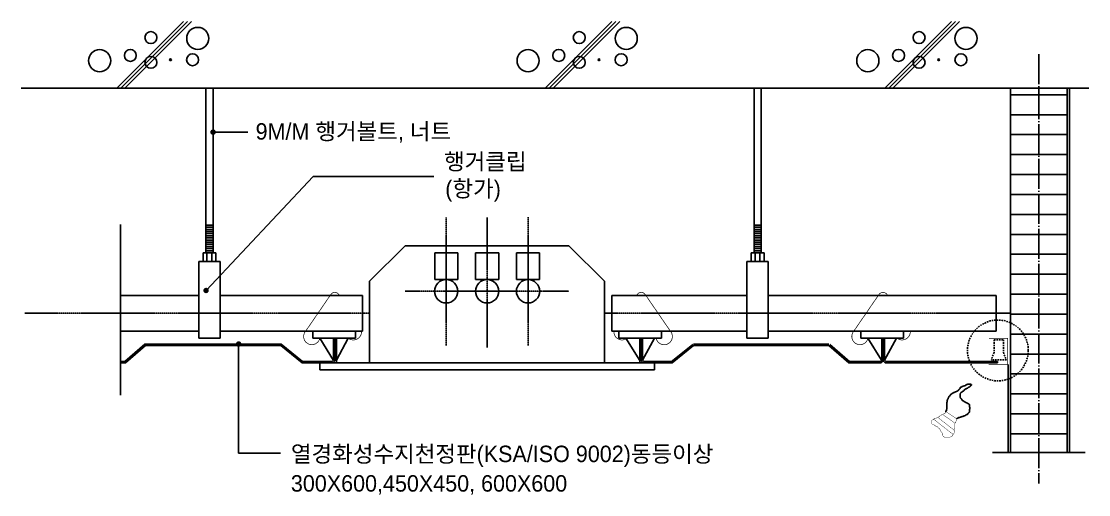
# Model space of a CAD drawing. Header units: millimetres. Extents: x 0 to 21000, y 0 to 5940.
# Drawn here: x 17086 to 18157, y 1231 to 1705 of the extents above; entities that cross this region are included whole.
import ezdxf

# ---------------------------------------------------------------- set-up
doc = ezdxf.new("R2010")
doc.units = ezdxf.units.MM
for name, pattern in [('CEN', [35, 30, -2, 1, -2]), ('CENTER', [2, 1.25, -0.25, 0.25, -0.25]), ('HS1', [2.5, 1.5, -1])]:
    doc.linetypes.add(name, pattern=pattern)
for name, color, linetype in [('3TEX', 3, 'Continuous'), ('FN', 4, 'Continuous'), ('HS1', 7, 'HS1'), ('SY', 1, 'Continuous'), ('TTL', 202, 'Continuous')]:
    doc.layers.add(name, color=color, linetype=linetype)
doc.styles.add('1', font='')
doc.styles.get('1').set_extended_font_data('Dotum')

msp = doc.modelspace()

# ---------------------------------------------------------------- linework, layer by layer
for p, q in [((17181.9, 1638.4), (17248.8, 1705.3)), ((17186, 1638.4), (17252.9, 1705.3)), ((17190, 1638.4), (17256.9, 1705.3)), ((17611.8, 1638.4), (17678.7, 1705.3)), ((17615.9, 1638.4), (17682.8, 1705.3)), ((17619.9, 1638.4), (17686.8, 1705.3)), ((17952.7, 1638.4), (18019.6, 1705.3)), ((17956.8, 1638.4), (18023.7, 1705.3)), ((17960.8, 1638.4), (18027.7, 1705.3)), ((17821.5, 1638.4), (17828.6, 1638.4)), ((18078.6, 1638.4), (18135.7, 1638.4)), ((18137.9, 1638.4), (18137.9, 1273.1)), ((17185.7, 1501.7), (17185.7, 1330.3)), ((17278.6, 1501), (17271.5, 1501)), ((17828.6, 1501), (17821.5, 1501)), ((17278.6, 1498.9), (17271.5, 1498.9)), ((17278.6, 1496.7), (17271.5, 1496.7)), ((17278.6, 1494.6), (17271.5, 1494.6)), ((17278.6, 1492.5), (17271.5, 1492.5)), ((17278.6, 1490.3), (17271.5, 1490.3)), ((17828.6, 1498.9), (17821.5, 1498.9)), ((17828.6, 1496.7), (17821.5, 1496.7)), ((17828.6, 1494.6), (17821.5, 1494.6)), ((17828.6, 1492.5), (17821.5, 1492.5)), ((17828.6, 1490.3), (17821.5, 1490.3)), ((17278.6, 1488.2), (17271.5, 1488.2)), ((17278.6, 1486), (17271.5, 1486)), ((17278.6, 1483.9), (17271.5, 1483.9)), ((17278.6, 1481.7), (17271.5, 1481.7)), ((17278.6, 1479.6), (17271.5, 1479.6)), ((17435.7, 1444.6), (17471.5, 1480.3)), ((17471.5, 1480.3), (17635.7, 1480.3)), ((17635.7, 1480.3), (17671.5, 1444.6)), ((17828.6, 1488.2), (17821.5, 1488.2)), ((17828.6, 1486), (17821.5, 1486)), ((17828.6, 1483.9), (17821.5, 1483.9)), ((17828.6, 1481.7), (17821.5, 1481.7)), ((17828.6, 1479.6), (17821.5, 1479.6)), ((17281.5, 1473.2), (17268.6, 1473.2)), ((17268.6, 1473.2), (17268.6, 1464.6)), ((17278.6, 1477.5), (17271.5, 1477.5)), ((17278.6, 1475.3), (17271.5, 1475.3)), ((17272.5, 1473.2), (17272.5, 1464.6)), ((17277.3, 1473.2), (17277.3, 1464.6)), ((17281.5, 1464.6), (17281.5, 1473.2)), ((17501, 1446.3), (17501, 1473.2)), ((17501, 1473.2), (17524.1, 1473.2)), ((17524.1, 1473.2), (17524.1, 1446.3)), ((17542.1, 1473.2), (17565.2, 1473.2)), ((17542.1, 1446.3), (17542.1, 1473.2)), ((17565.2, 1473.2), (17565.2, 1446.3)), ((17583.1, 1446.3), (17583.1, 1473.2)), ((17583.1, 1473.2), (17606.3, 1473.2)), ((17606.3, 1473.2), (17606.3, 1446.3)), ((17831.5, 1473.2), (17818.6, 1473.2)), ((17818.6, 1473.2), (17818.6, 1464.6)), ((17828.6, 1477.5), (17821.5, 1477.5)), ((17828.6, 1475.3), (17821.5, 1475.3)), ((17822.5, 1473.2), (17822.5, 1464.6)), ((17827.3, 1473.2), (17827.3, 1464.6)), ((17831.5, 1464.6), (17831.5, 1473.2)), ((17285.7, 1464.6), (17264.3, 1464.6)), ((17264.3, 1464.6), (17264.3, 1387.5)), ((17285.7, 1387.5), (17285.7, 1464.6)), ((17835.7, 1464.6), (17814.3, 1464.6)), ((17814.3, 1464.6), (17814.3, 1387.5)), ((17835.7, 1387.5), (17835.7, 1464.6)), ((17524.1, 1446.3), (17501, 1446.3)), ((17565.2, 1446.3), (17542.1, 1446.3)), ((17606.3, 1446.3), (17583.1, 1446.3)), ((17435.7, 1444.6), (17435.7, 1362.8)), ((17671.5, 1444.6), (17671.5, 1362.8)), ((17185.7, 1430.3), (17264.3, 1430.3)), ((17285.7, 1430.3), (17428.6, 1430.3)), ((17428.6, 1430.3), (17428.6, 1394.6)), ((17678.9, 1430.3), (17814.3, 1430.3)), ((17678.9, 1430.3), (17678.9, 1394.6)), ((17835.7, 1430.3), (18064.3, 1430.3)), ((18064.3, 1430.3), (18064.3, 1394.6)), ((17185.7, 1394.6), (17264.3, 1394.6)), ((17285.7, 1394.6), (17428.6, 1394.6)), ((17378.6, 1394.6), (17378.6, 1387.5)), ((17421.5, 1394.6), (17421.5, 1387.5)), ((17678.9, 1394.6), (17814.3, 1394.6)), ((17685.7, 1394.6), (17685.7, 1387.5)), ((17728.6, 1394.6), (17728.6, 1387.5)), ((17835.7, 1394.6), (18064.3, 1394.6)), ((17928.6, 1394.6), (17928.6, 1387.5)), ((17971.5, 1394.6), (17971.5, 1387.5)), ((17190.2, 1364.2), (17210.2, 1381.7)), ((17210.2, 1381.7), (17347, 1381.7)), ((17264.3, 1387.5), (17285.7, 1387.5)), ((17368.4, 1364.2), (17347, 1381.7)), ((17378.6, 1387.5), (17421.5, 1387.5)), ((17385.7, 1387.5), (17399.5, 1365.1)), ((17399.5, 1365.5), (17399.5, 1387.5)), ((17400.9, 1364.9), (17400.9, 1387.5)), ((17414.3, 1387.5), (17402.3, 1365.4)), ((17402.3, 1362.8), (17402.3, 1387.5)), ((17685.7, 1387.5), (17728.6, 1387.5)), ((17692.9, 1387.5), (17706.7, 1365.1)), ((17706.7, 1362.8), (17706.7, 1387.5)), ((17708.1, 1364.9), (17708.1, 1387.5)), ((17721.5, 1387.5), (17709.5, 1365.5)), ((17709.5, 1365.5), (17709.5, 1387.5)), ((17896.5, 1381.7), (17760.7, 1381.7)), ((17814.3, 1387.5), (17835.7, 1387.5)), ((17928.6, 1387.5), (17971.5, 1387.5)), ((17935.7, 1387.5), (17949.4, 1365.4)), ((17949.5, 1365.5), (17949.5, 1387.5)), ((17950.9, 1364.9), (17950.9, 1387.5)), ((17952.3, 1365.5), (17952.3, 1387.5)), ((17964.3, 1387.5), (17952.4, 1365.5)), ((17190.8, 1362.8), (17210.7, 1380.3)), ((17210.7, 1380.3), (17346.5, 1380.3)), ((17367.9, 1362.8), (17346.5, 1380.3)), ((17738.4, 1363.9), (17759.9, 1381.4)), ((17739.3, 1362.8), (17760.7, 1380.3)), ((17896.5, 1380.3), (17760.7, 1380.3)), ((17916.4, 1362.8), (17896.5, 1380.3)), ((17917.4, 1363.9), (17897.4, 1381.4)), ((17190.2, 1364.2), (17185.7, 1364.2)), ((17190.8, 1362.8), (17185.7, 1362.8)), ((17385.7, 1362.8), (17367.9, 1362.8)), ((17385.7, 1364.2), (17368.4, 1364.2)), ((17385.7, 1364.2), (17398.2, 1364.2)), ((17385.7, 1362.8), (17710.2, 1362.8)), ((17385.7, 1362.8), (17385.7, 1355.7)), ((17398.2, 1364.2), (17399.5, 1365.5)), ((17398.8, 1362.8), (17400.9, 1364.9)), ((17710.2, 1362.8), (17708.1, 1364.9)), ((17710.8, 1364.2), (17709.5, 1365.5)), ((17710.2, 1362.8), (17721.5, 1362.8)), ((17710.8, 1364.2), (17721.5, 1364.2)), ((17721.5, 1364.2), (17739.3, 1364.2)), ((17721.5, 1362.8), (17721.5, 1355.7)), ((17721.5, 1362.8), (17739.3, 1362.8)), ((17948.2, 1364.2), (17916.4, 1364.2)), ((17948.8, 1362.8), (17916.4, 1362.8)), ((17948.2, 1364.2), (17949.5, 1365.5)), ((17948.8, 1362.8), (17950.9, 1364.9)), ((17953.1, 1362.8), (17950.9, 1364.9)), ((17953.6, 1364.2), (17952.3, 1365.5)), ((17953.1, 1362.8), (18065.6, 1362.8)), ((17953.6, 1364.2), (18065.6, 1364.2)), ((18065.6, 1362.8), (18065.6, 1364.2)), ((18076.5, 1361.3), (18076.5, 1273.1)), ((17385.7, 1355.7), (17721.5, 1355.7)), ((18060.6, 1273.1), (18153.7, 1273.1)), ((18078.6, 1273.1), (18135.7, 1273.1))]:
    msp.add_line(p, q)
at = {"color": 7, "linetype": 'CEN'}
msp.add_line((18107.2, 1672.3), (18107.2, 1241.9), dxfattribs=at)
at = {"color": 4}
for p, q in [((17086.2, 1638.4), (18157.2, 1638.4)), ((18078.6, 1638.4), (18078.6, 1273.1)), ((18135.7, 1638.4), (18135.7, 1273.1))]:
    msp.add_line(p, q, dxfattribs=at)
at = {"color": 2}
for p, q in [((18078.6, 1631.7), (18135.7, 1631.7)), ((18078.6, 1611.7), (18135.7, 1611.7)), ((18078.6, 1591.7), (18135.7, 1591.7)), ((18078.6, 1571.7), (18135.7, 1571.7)), ((18078.6, 1551.7), (18135.7, 1551.7)), ((18078.6, 1531.7), (18135.7, 1531.7)), ((18078.6, 1511.7), (18135.7, 1511.7)), ((18078.6, 1491.7), (18135.7, 1491.7)), ((18078.6, 1471.7), (18135.7, 1471.7)), ((18078.6, 1451.7), (18135.7, 1451.7)), ((18078.6, 1431.7), (18135.7, 1431.7)), ((18078.6, 1411.7), (18135.7, 1411.7)), ((18078.6, 1391.7), (18135.7, 1391.7)), ((18078.6, 1371.7), (18135.7, 1371.7)), ((18078.6, 1351.7), (18135.7, 1351.7)), ((18078.6, 1331.7), (18135.7, 1331.7)), ((18078.6, 1311.7), (18135.7, 1311.7)), ((18078.6, 1291.7), (18135.7, 1291.7))]:
    msp.add_line(p, q, dxfattribs=at)
at = {"linetype": 'CENTER'}
for p, q in [((17512.5, 1380.3), (17512.5, 1508.7)), ((17553.6, 1508.7), (17553.6, 1378.1)), ((17594.7, 1380.3), (17594.7, 1509)), ((17471.5, 1434.6), (17635.7, 1434.6)), ((17089.6, 1412.5), (17435.7, 1412.5)), ((17671.5, 1412.5), (18078.6, 1412.5))]:
    msp.add_line(p, q, dxfattribs=at)
at = {"const_width": 0.714}
for points in [[(17405.5, 1430.3), (17405, 1431.2, 0.535273), (17396.7, 1431.3), (17371.5, 1394.6, 1.28331), (17385.7, 1387.5)], [(17703.5, 1430.3), (17704, 1431.2, -0.535273), (17712.3, 1431.3), (17737.5, 1394.6, -1.28331), (17723.2, 1387.5)], [(17955.5, 1430.3), (17955, 1431.2, 0.535273), (17946.7, 1431.3), (17921.5, 1394.6, 1.28331), (17935.7, 1387.5)], [(17414.4, 1387.5, 0.641779), (17427.6, 1394.6)], [(17694, 1387.5, -0.641779), (17680.8, 1394.6)], [(17965, 1387.5, 0.641779), (17978.2, 1394.6)]]:
    msp.add_lwpolyline(points, format="xyb", dxfattribs=at)
for points, const_width in [([(18057.2, 1387.5), (18076, 1387.5), (18076, 1361.3), (18057, 1361.3)], 0.714), ([(18013.6, 1314.1), (18013.6, 1314), (18013.5, 1314), (18013.5, 1314), (18013.4, 1313.9), (18013.4, 1313.9), (18013.3, 1313.8), (18013.3, 1313.7), (18013.2, 1313.6), (18013.2, 1313.4), (18013.2, 1313.3), (18013.2, 1313.1), (18013.2, 1312.9), (18013.1, 1312.8), (18013.1, 1312.6), (18013.1, 1312.5), (18013, 1312.4), (18013, 1312.3), (18012.9, 1312.3), (18012.9, 1312.2), (18012.8, 1312.2), (18012.8, 1312.2), (18012.7, 1312.1), (18012.7, 1312.1), (18012.6, 1312), (18012.6, 1312), (18012.6, 1311.9), (18012.5, 1311.9), (18012.5, 1311.8), (18012.4, 1311.8), (18012.4, 1311.7), (18012.3, 1311.7), (18012.1, 1311.7), (18012, 1311.6), (18011.8, 1311.6), (18011.7, 1311.6), (18011.5, 1311.6), (18011.3, 1311.5), (18011.2, 1311.5), (18011.1, 1311.5), (18011, 1311.4), (18010.9, 1311.4), (18010.8, 1311.3), (18010.8, 1311.3), (18010.7, 1311.2), (18010.7, 1311.2), (18010.6, 1311.1), (18010.6, 1311.1), (18010.5, 1311.1), (18010.4, 1311), (18010.3, 1311), (18010.2, 1311), (18010.1, 1311), (18009.9, 1310.9), (18009.9, 1310.9), (18009.8, 1310.9), (18009.7, 1310.8), (18009.7, 1310.8), (18009.6, 1310.7), (18009.6, 1310.7), (18009.6, 1310.6), (18009.5, 1310.6), (18009.5, 1310.5), (18009.5, 1310.5), (18009.4, 1310.5), (18009.4, 1310.4), (18009.3, 1310.4), (18009.3, 1310.4), (18009.2, 1310.4), (18009.2, 1310.3), (18009.1, 1310.3), (18009.1, 1310.3), (18009, 1310.2), (18009, 1310.2), (18009, 1310.1), (18009, 1310.1), (18008.9, 1310), (18008.9, 1310), (18008.8, 1309.9), (18008.8, 1309.9), (18008.7, 1309.9), (18008.6, 1309.8), (18008.5, 1309.8), (18008.4, 1309.8), (18008.3, 1309.8), (18008.1, 1309.7), (18008.1, 1309.7), (18008, 1309.7), (18007.9, 1309.6), (18007.8, 1309.6), (18007.8, 1309.5), (18007.8, 1309.5), (18007.8, 1309.4), (18007.7, 1309.4), (18007.7, 1309.3), (18007.7, 1309.3), (18007.6, 1309.3), (18007.6, 1309.2), (18007.5, 1309.2), (18007.5, 1309.2), (18007.4, 1309.2), (18007.4, 1309.1), (18007.3, 1309.1), (18007.3, 1309.1), (18007.2, 1309), (18007.2, 1309), (18007.2, 1308.9), (18007.2, 1308.9), (18007.1, 1308.8), (18007.1, 1308.8), (18007, 1308.7), (18007, 1308.7), (18006.9, 1308.7), (18006.8, 1308.6), (18006.7, 1308.6), (18006.6, 1308.6), (18006.5, 1308.6), (18006.3, 1308.5), (18006.2, 1308.5), (18006.2, 1308.5), (18006.1, 1308.4), (18006, 1308.4), (18006, 1308.3), (18006, 1308.3), (18005.9, 1308.2), (18005.9, 1308.2), (18005.8, 1308.1), (18005.8, 1308.1), (18005.7, 1308.1), (18005.6, 1308), (18005.5, 1308), (18005.4, 1308), (18005.3, 1308), (18005.1, 1307.9), (18005, 1307.9), (18005, 1307.9), (18004.9, 1307.8), (18004.8, 1307.8), (18004.8, 1307.7), (18004.7, 1307.7), (18004.7, 1307.6), (18004.6, 1307.6), (18004.5, 1307.5), (18004.4, 1307.5), (18004.2, 1307.5), (18004, 1307.4), (18003.8, 1307.4), (18003.6, 1307.4), (18003.3, 1307.4), (18003.1, 1307.3), (18002.9, 1307.3), (18002.8, 1307.3), (18002.6, 1307.2), (18002.5, 1307.2), (18002.5, 1307.1), (18002.4, 1307.1), (18002.4, 1307), (18002.3, 1307), (18002.3, 1306.9), (18002.3, 1306.9), (18002.2, 1306.9), (18002.2, 1306.8), (18002.1, 1306.8), (18002.1, 1306.8), (18002, 1306.8), (18002, 1306.7), (18001.9, 1306.7), (18001.9, 1306.7), (18001.8, 1306.6), (18001.8, 1306.6), (18001.8, 1306.5), (18001.8, 1306.5), (18001.7, 1306.4), (18001.7, 1306.4), (18001.7, 1306.3), (18001.7, 1306.3), (18001.6, 1306.3), (18001.6, 1306.2), (18001.5, 1306.2), (18001.5, 1306.2), (18001.4, 1306.2), (18001.4, 1306.1), (18001.3, 1306.1), (18001.3, 1306.1), (18001.2, 1306), (18001.2, 1306), (18001.2, 1305.9), (18001.1, 1305.9), (18001.1, 1305.8), (18001.1, 1305.8), (18001, 1305.7), (18001, 1305.7), (18000.9, 1305.7), (18000.8, 1305.6), (18000.7, 1305.6), (18000.6, 1305.6), (18000.4, 1305.6), (18000.3, 1305.5), (18000.2, 1305.5), (18000.2, 1305.5), (18000.1, 1305.4), (18000, 1305.4), (18000, 1305.3), (18000, 1305.3), (17999.9, 1305.2), (17999.9, 1305.2), (17999.9, 1305.1), (17999.9, 1305.1), (17999.8, 1305.1), (17999.8, 1305), (17999.7, 1305), (17999.7, 1304.9), (17999.6, 1304.8), (17999.6, 1304.7), (17999.5, 1304.6), (17999.5, 1304.4), (17999.4, 1304.1), (17999.4, 1303.8), (17999.4, 1303.5), (17999.4, 1303.2), (17999.4, 1302.9), (17999.5, 1302.5), (17999.6, 1302.2), (17999.7, 1302), (17999.8, 1301.8), (17999.9, 1301.6), (18000.1, 1301.5), (18000.3, 1301.4), (18000.4, 1301.4), (18000.6, 1301.4), (18000.7, 1301.3), (18000.9, 1301.3), (18001, 1301.2), (18001, 1301.2), (18001.1, 1301.1), (18001.1, 1301.1), (18001.2, 1301), (18001.2, 1301), (18001.2, 1300.9), (18001.3, 1300.9), (18001.3, 1300.9), (18001.4, 1300.8), (18001.4, 1300.8), (18001.5, 1300.8), (18001.5, 1300.8), (18001.6, 1300.7), (18001.7, 1300.7), (18001.8, 1300.7), (18001.8, 1300.6), (18001.9, 1300.6), (18002, 1300.5), (18002.1, 1300.5), (18002.1, 1300.4), (18002.2, 1300.4), (18002.3, 1300.3), (18002.4, 1300.3), (18002.4, 1300.3), (18002.5, 1300.2), (18002.6, 1300.2), (18002.6, 1300.2), (18002.7, 1300.2), (18002.8, 1300.1), (18002.8, 1300.1), (18002.9, 1300.1), (18002.9, 1300), (18002.9, 1300), (18002.9, 1299.9), (18003, 1299.9), (18003, 1299.8), (18003, 1299.8), (18003, 1299.7), (18003.1, 1299.7), (18003.1, 1299.7), (18003.2, 1299.6), (18003.2, 1299.6), (18003.3, 1299.6), (18003.3, 1299.6), (18003.4, 1299.5), (18003.5, 1299.5), (18003.6, 1299.5), (18003.6, 1299.4), (18003.7, 1299.4), (18003.8, 1299.3), (18003.9, 1299.3), (18004, 1299.2), (18004.1, 1299.2), (18004.2, 1299.1), (18004.3, 1299.1), (18004.4, 1299.1), (18004.5, 1299), (18004.6, 1299), (18004.8, 1299), (18004.9, 1299), (18005, 1298.9), (18005.1, 1298.9), (18005.2, 1298.9), (18005.2, 1298.8), (18005.3, 1298.8), (18005.3, 1298.7), (18005.4, 1298.7), (18005.4, 1298.6), (18005.4, 1298.5), (18005.4, 1298.5), (18005.5, 1298.4), (18005.5, 1298.3), (18005.6, 1298.2), (18005.6, 1298.2), (18005.7, 1298.1), (18005.7, 1298), (18005.8, 1298), (18005.9, 1297.9), (18006, 1297.9), (18006, 1297.9), (18006.1, 1297.8), (18006.2, 1297.8), (18006.3, 1297.8), (18006.3, 1297.8), (18006.4, 1297.7), (18006.4, 1297.7), (18006.5, 1297.7), (18006.5, 1297.6), (18006.5, 1297.6), (18006.5, 1297.5), (18006.6, 1297.5), (18006.6, 1297.4), (18006.6, 1297.4), (18006.6, 1297.3), (18006.7, 1297.3), (18006.7, 1297.3), (18006.8, 1297.2), (18006.8, 1297.2), (18006.9, 1297.2), (18006.9, 1297.2), (18007, 1297.1), (18007.1, 1297.1), (18007.2, 1297.1), (18007.2, 1297), (18007.3, 1297), (18007.4, 1296.9), (18007.5, 1296.9), (18007.5, 1296.8), (18007.6, 1296.7), (18007.6, 1296.7), (18007.7, 1296.6), (18007.7, 1296.5), (18007.7, 1296.4), (18007.7, 1296.4), (18007.8, 1296.3), (18007.8, 1296.2), (18007.8, 1296.2), (18007.8, 1296.1), (18007.9, 1296.1), (18007.9, 1296.1), (18008, 1296), (18008, 1296), (18008.1, 1296), (18008.1, 1295.9), (18008.2, 1295.9), (18008.2, 1295.9), (18008.3, 1295.8), (18008.3, 1295.7), (18008.3, 1295.6), (18008.3, 1295.5), (18008.4, 1295.4), (18008.4, 1295.3), (18008.4, 1295.2), (18008.4, 1295.1), (18008.5, 1295), (18008.5, 1294.9), (18008.6, 1294.9), (18008.6, 1294.8), (18008.7, 1294.8), (18008.7, 1294.7), (18008.8, 1294.7), (18008.8, 1294.7), (18008.9, 1294.6), (18008.9, 1294.5), (18008.9, 1294.4), (18008.9, 1294.3), (18009, 1294.2), (18009, 1294.1), (18009, 1294), (18009, 1293.9), (18009.1, 1293.8), (18009.1, 1293.7), (18009.2, 1293.7), (18009.2, 1293.6), (18009.3, 1293.6), (18009.3, 1293.6), (18009.4, 1293.5), (18009.4, 1293.5), (18009.5, 1293.5), (18009.5, 1293.4), (18009.5, 1293.4), (18009.5, 1293.3), (18009.6, 1293.3), (18009.6, 1293.2), (18009.6, 1293.2), (18009.6, 1293.1), (18009.7, 1293.1), (18009.7, 1293.1), (18009.8, 1293), (18009.8, 1293), (18009.9, 1293), (18009.9, 1292.9), (18010, 1292.9), (18010, 1292.9), (18010.1, 1292.8), (18010.1, 1292.7), (18010.1, 1292.6), (18010.1, 1292.5), (18010.2, 1292.4), (18010.2, 1292.3), (18010.2, 1292.2), (18010.2, 1292.1), (18010.3, 1292), (18010.3, 1291.9), (18010.4, 1291.9), (18010.4, 1291.8), (18010.5, 1291.8), (18010.5, 1291.7), (18010.6, 1291.6), (18010.6, 1291.5), (18010.7, 1291.4), (18010.7, 1291.2), (18010.7, 1291), (18010.7, 1290.8), (18010.8, 1290.6), (18010.8, 1290.4), (18010.8, 1290.1), (18010.8, 1290), (18010.9, 1289.8), (18010.9, 1289.7), (18011, 1289.6), (18011, 1289.5), (18011.1, 1289.4), (18011.1, 1289.4), (18011.2, 1289.3), (18011.2, 1289.3), (18011.3, 1289.3), (18011.3, 1289.2), (18011.3, 1289.2), (18011.3, 1289.1), (18011.4, 1289.1), (18011.4, 1289), (18011.4, 1289), (18011.4, 1288.9), (18011.5, 1288.9), (18011.5, 1288.9), (18011.6, 1288.8), (18011.6, 1288.8), (18011.7, 1288.8), (18011.7, 1288.8), (18011.8, 1288.7), (18011.8, 1288.7), (18011.9, 1288.7), (18011.9, 1288.6), (18011.9, 1288.6), (18012, 1288.5), (18012.1, 1288.5), (18012.2, 1288.4), (18012.4, 1288.4), (18012.7, 1288.3), (18013.1, 1288.3), (18013.5, 1288.3), (18014.1, 1288.2), (18014.7, 1288.2), (18015.3, 1288.2), (18015.9, 1288.2), (18016.5, 1288.2), (18017, 1288.3), (18017.5, 1288.3), (18017.8, 1288.3), (18018.1, 1288.4), (18018.3, 1288.4), (18018.5, 1288.5), (18018.6, 1288.5), (18018.6, 1288.6), (18018.7, 1288.6), (18018.8, 1288.7), (18018.9, 1288.7), (18019, 1288.7), (18019.1, 1288.8), (18019.2, 1288.8), (18019.3, 1288.8), (18019.4, 1288.8), (18019.5, 1288.9), (18019.6, 1288.9), (18019.6, 1288.9), (18019.7, 1289), (18019.7, 1289), (18019.8, 1289.1), (18019.8, 1289.1), (18019.8, 1289.2), (18019.8, 1289.2), (18019.9, 1289.3), (18019.9, 1289.3), (18020, 1289.3), (18020, 1289.4), (18020.1, 1289.4), (18020.1, 1289.4), (18020.2, 1289.4), (18020.2, 1289.5), (18020.3, 1289.5), (18020.3, 1289.5), (18020.3, 1289.6), (18020.4, 1289.6), (18020.4, 1289.7), (18020.4, 1289.7), (18020.4, 1289.8), (18020.4, 1289.8), (18020.5, 1289.9), (18020.5, 1289.9), (18020.6, 1289.9), (18020.6, 1290), (18020.7, 1290), (18020.7, 1290), (18020.8, 1290.1), (18020.8, 1290.1), (18020.9, 1290.2), (18020.9, 1290.3), (18020.9, 1290.4), (18021, 1290.5), (18021, 1290.6), (18021, 1290.7), (18021, 1290.8), (18021, 1290.9), (18021.1, 1291), (18021.1, 1291.1), (18021.2, 1291.1), (18021.2, 1291.1), (18021.3, 1291.2), (18021.3, 1291.2), (18021.4, 1291.2), (18021.4, 1291.3), (18021.5, 1291.3), (18021.5, 1291.3), (18021.5, 1291.4), (18021.6, 1291.4), (18021.6, 1291.5), (18021.6, 1291.5), (18021.6, 1291.6), (18021.6, 1291.6), (18021.7, 1291.7), (18021.7, 1291.7), (18021.8, 1291.7), (18021.8, 1291.8), (18021.9, 1291.8), (18021.9, 1291.9), (18022, 1292), (18022, 1292.1), (18022.1, 1292.2), (18022.1, 1292.4), (18022.1, 1292.5), (18022.2, 1292.8), (18022.2, 1293), (18022.2, 1293.2), (18022.2, 1293.5), (18022.2, 1293.7), (18022.3, 1293.9), (18022.3, 1294.1), (18022.4, 1294.2), (18022.4, 1294.4), (18022.5, 1294.6), (18022.5, 1294.8), (18022.6, 1295.1), (18022.6, 1295.5), (18022.7, 1296), (18022.7, 1296.6), (18022.7, 1297.2), (18022.8, 1297.9), (18022.8, 1298.7), (18022.8, 1299.4), (18022.8, 1300.1), (18022.8, 1300.7), (18022.9, 1301.3), (18022.9, 1301.7), (18023, 1302), (18023, 1302.3), (18023.1, 1302.4), (18023.1, 1302.5), (18023.2, 1302.6), (18023.2, 1302.7), (18023.3, 1302.7), (18023.3, 1302.7), (18023.3, 1302.8), (18023.4, 1302.8), (18023.4, 1302.9), (18023.4, 1302.9), (18023.4, 1303), (18023.4, 1303), (18023.5, 1303.1), (18023.5, 1303.1), (18023.6, 1303.1), (18023.6, 1303.2), (18023.7, 1303.2), (18023.7, 1303.2), (18023.8, 1303.3), (18023.8, 1303.3), (18023.9, 1303.4), (18023.9, 1303.5), (18023.9, 1303.6), (18024, 1303.7), (18024, 1303.8), (18024, 1303.9), (18024, 1304), (18024, 1304.1), (18024.1, 1304.2), (18024.1, 1304.3), (18024.2, 1304.3), (18024.2, 1304.4), (18024.3, 1304.4), (18024.3, 1304.5), (18024.4, 1304.6), (18024.4, 1304.7), (18024.5, 1304.8), (18024.5, 1305), (18024.5, 1305.2), (18024.6, 1305.4), (18024.6, 1305.6), (18024.6, 1305.8), (18024.6, 1306), (18024.6, 1306.2), (18024.7, 1306.4), (18024.7, 1306.5), (18024.8, 1306.6), (18024.8, 1306.7)], 0.357), ([(18006, 1308), (18022.8, 1294.8)], 0.357), ([(18010.8, 1311), (18022.8, 1302.6)], 0.357), ([(18013.8, 1314), (18024.6, 1306.8)], 0.357), ([(18001.8, 1306.2), (18021, 1291.2)], 0.357)]:
    msp.add_lwpolyline(points, dxfattribs=dict(const_width=const_width))
for points in [[(18024.8, 1306.7), (18024.9, 1306.8), (18024.9, 1306.8), (18025, 1306.8), (18025, 1306.9), (18025.1, 1306.9), (18025.1, 1306.9), (18025.1, 1307), (18025.2, 1307), (18025.2, 1307.1), (18025.2, 1307.1), (18025.3, 1307.2), (18025.3, 1307.2), (18025.4, 1307.3), (18025.5, 1307.3), (18025.6, 1307.3), (18025.7, 1307.4), (18025.8, 1307.4), (18025.9, 1307.4), (18026, 1307.4), (18026.1, 1307.5), (18026.2, 1307.5), (18026.2, 1307.5), (18026.3, 1307.6), (18026.3, 1307.6), (18026.4, 1307.7), (18026.4, 1307.7), (18026.5, 1307.8), (18026.6, 1307.8), (18026.7, 1307.9), (18026.8, 1307.9), (18027, 1307.9), (18027.1, 1308), (18027.3, 1308), (18027.4, 1308), (18027.6, 1308), (18027.8, 1308.1), (18027.9, 1308.1), (18028, 1308.1), (18028.1, 1308.2), (18028.1, 1308.2), (18028.2, 1308.3), (18028.2, 1308.3), (18028.3, 1308.4), (18028.4, 1308.4), (18028.5, 1308.5), (18028.6, 1308.5), (18028.8, 1308.5), (18028.9, 1308.6), (18029.1, 1308.6), (18029.3, 1308.6), (18029.4, 1308.6), (18029.6, 1308.7), (18029.7, 1308.7), (18029.8, 1308.7), (18029.9, 1308.8), (18029.9, 1308.8), (18030, 1308.9), (18030, 1308.9), (18030.1, 1309), (18030.2, 1309), (18030.3, 1309.1), (18030.4, 1309.1), (18030.6, 1309.1), (18030.7, 1309.2), (18030.9, 1309.2), (18031.1, 1309.2), (18031.2, 1309.2), (18031.4, 1309.3), (18031.5, 1309.3), (18031.6, 1309.3), (18031.7, 1309.4), (18031.7, 1309.4), (18031.8, 1309.5), (18031.8, 1309.5), (18031.9, 1309.6), (18032, 1309.6), (18032.1, 1309.7), (18032.2, 1309.7), (18032.4, 1309.7), (18032.5, 1309.8), (18032.7, 1309.8), (18032.9, 1309.8), (18033, 1309.8), (18033.2, 1309.9), (18033.3, 1309.9), (18033.4, 1309.9), (18033.5, 1310), (18033.5, 1310), (18033.6, 1310.1), (18033.6, 1310.1), (18033.6, 1310.2), (18033.7, 1310.2), (18033.7, 1310.3), (18033.7, 1310.3), (18033.8, 1310.3), (18033.8, 1310.4), (18033.9, 1310.4), (18033.9, 1310.4), (18034, 1310.4), (18034, 1310.5), (18034.1, 1310.5), (18034.1, 1310.5), (18034.1, 1310.6), (18034.2, 1310.6), (18034.2, 1310.7), (18034.3, 1310.7), (18034.3, 1310.8), (18034.4, 1310.8), (18034.5, 1310.9), (18034.6, 1310.9), (18034.8, 1310.9), (18034.9, 1311), (18035.1, 1311), (18035.3, 1311), (18035.4, 1311.1), (18035.6, 1311.1), (18035.7, 1311.2), (18035.8, 1311.3), (18035.9, 1311.4), (18035.9, 1311.5), (18036, 1311.6), (18036, 1311.7), (18036, 1311.8), (18036.1, 1311.9), (18036.1, 1312), (18036.1, 1312.1), (18036.2, 1312.1), (18036.2, 1312.1), (18036.3, 1312.2), (18036.3, 1312.2), (18036.4, 1312.2), (18036.4, 1312.3), (18036.5, 1312.3), (18036.5, 1312.3), (18036.5, 1312.4), (18036.6, 1312.4), (18036.6, 1312.5), (18036.6, 1312.5), (18036.6, 1312.6), (18036.7, 1312.6), (18036.7, 1312.7), (18036.7, 1312.7), (18036.8, 1312.7), (18036.8, 1312.8), (18036.9, 1312.8), (18036.9, 1312.8), (18037, 1312.8), (18037, 1312.9), (18037.1, 1312.9), (18037.1, 1312.9), (18037.1, 1313), (18037.2, 1313), (18037.2, 1313.1), (18037.2, 1313.1), (18037.2, 1313.2), (18037.3, 1313.2), (18037.3, 1313.3), (18037.3, 1313.3), (18037.4, 1313.4), (18037.4, 1313.4), (18037.5, 1313.5), (18037.5, 1313.7), (18037.6, 1313.9), (18037.6, 1314.3), (18037.7, 1314.7), (18037.7, 1315.2), (18037.7, 1315.9), (18037.8, 1316.6), (18037.8, 1317.3), (18037.8, 1318), (18037.7, 1318.7), (18037.7, 1319.3), (18037.7, 1319.9), (18037.6, 1320.3), (18037.6, 1320.6), (18037.5, 1320.9), (18037.5, 1321), (18037.4, 1321.1), (18037.4, 1321.2), (18037.3, 1321.3), (18037.3, 1321.3), (18037.3, 1321.3), (18037.2, 1321.4), (18037.2, 1321.4), (18037.2, 1321.5), (18037.1, 1321.5), (18037.1, 1321.6), (18037.1, 1321.7), (18037, 1321.7), (18036.9, 1321.7), (18036.8, 1321.8), (18036.7, 1321.8), (18036.6, 1321.8), (18036.5, 1321.8), (18036.4, 1321.8), (18036.3, 1321.9), (18036.2, 1321.9), (18036.1, 1321.9), (18036.1, 1322), (18036, 1322), (18036, 1322.1), (18035.9, 1322.1), (18035.9, 1322.2), (18035.9, 1322.3), (18035.8, 1322.3), (18035.7, 1322.3), (18035.6, 1322.4), (18035.5, 1322.4), (18035.4, 1322.4), (18035.3, 1322.4), (18035.2, 1322.4), (18035.1, 1322.5), (18035, 1322.5), (18034.9, 1322.5), (18034.9, 1322.6), (18034.8, 1322.6), (18034.8, 1322.7), (18034.7, 1322.7), (18034.7, 1322.8), (18034.7, 1322.9), (18034.6, 1322.9), (18034.5, 1322.9), (18034.4, 1323), (18034.3, 1323), (18034.2, 1323), (18034.1, 1323), (18034, 1323), (18033.9, 1323.1), (18033.8, 1323.1), (18033.7, 1323.1), (18033.7, 1323.2), (18033.6, 1323.2), (18033.6, 1323.3), (18033.5, 1323.3), (18033.5, 1323.4), (18033.5, 1323.5), (18033.4, 1323.5), (18033.3, 1323.5), (18033.2, 1323.6), (18033.1, 1323.6), (18033, 1323.6), (18032.9, 1323.6), (18032.8, 1323.6), (18032.7, 1323.7), (18032.6, 1323.7), (18032.5, 1323.7), (18032.5, 1323.8), (18032.4, 1323.8), (18032.4, 1323.9), (18032.4, 1323.9), (18032.3, 1324), (18032.3, 1324.1), (18032.3, 1324.1), (18032.2, 1324.1), (18032.2, 1324.2), (18032.1, 1324.2), (18032.1, 1324.2), (18032, 1324.2), (18032, 1324.2), (18031.9, 1324.3), (18031.9, 1324.3), (18031.9, 1324.3), (18031.8, 1324.4), (18031.8, 1324.4), (18031.8, 1324.5), (18031.7, 1324.5), (18031.7, 1324.6), (18031.7, 1324.7), (18031.6, 1324.7), (18031.5, 1324.7), (18031.4, 1324.8), (18031.3, 1324.8), (18031.2, 1324.8), (18031.1, 1324.8), (18031, 1324.8), (18030.9, 1324.9), (18030.8, 1324.9), (18030.7, 1324.9), (18030.7, 1325), (18030.6, 1325), (18030.6, 1325.1), (18030.6, 1325.1), (18030.5, 1325.2), (18030.5, 1325.3), (18030.5, 1325.3), (18030.4, 1325.3), (18030.4, 1325.4), (18030.3, 1325.4), (18030.3, 1325.4), (18030.2, 1325.4), (18030.2, 1325.5), (18030.1, 1325.5), (18030.1, 1325.6), (18030, 1325.7), (18030, 1325.8), (18030, 1325.9), (18030, 1326), (18030, 1326.1), (18029.9, 1326.2), (18029.9, 1326.3), (18029.9, 1326.4), (18029.8, 1326.5), (18029.8, 1326.5), (18029.7, 1326.5), (18029.7, 1326.6), (18029.6, 1326.6), (18029.6, 1326.6), (18029.5, 1326.7), (18029.5, 1326.7), (18029.4, 1326.7), (18029.4, 1326.8), (18029.4, 1326.8), (18029.4, 1326.9), (18029.3, 1326.9), (18029.3, 1327), (18029.2, 1327.1), (18029.2, 1327.1), (18029.1, 1327.1), (18029, 1327.2), (18028.9, 1327.2), (18028.8, 1327.3), (18028.7, 1327.4), (18028.6, 1327.6), (18028.5, 1327.9), (18028.4, 1328.2), (18028.3, 1328.6), (18028.3, 1329.1), (18028.2, 1329.6), (18028.2, 1330.2), (18028.3, 1330.8), (18028.3, 1331.3), (18028.4, 1331.8), (18028.5, 1332.2), (18028.6, 1332.5), (18028.8, 1332.8), (18028.9, 1333), (18029.1, 1333.1), (18029.3, 1333.2), (18029.4, 1333.2), (18029.6, 1333.3), (18029.7, 1333.3), (18029.8, 1333.3), (18029.9, 1333.4), (18029.9, 1333.4), (18030, 1333.5), (18030, 1333.6), (18030, 1333.6), (18030, 1333.7), (18030.1, 1333.7), (18030.1, 1333.7), (18030.2, 1333.8), (18030.2, 1333.8), (18030.3, 1333.8), (18030.3, 1333.8), (18030.4, 1333.8), (18030.4, 1333.9), (18030.5, 1333.9), (18030.5, 1333.9), (18030.5, 1334), (18030.6, 1334), (18030.6, 1334.1), (18030.6, 1334.2), (18030.7, 1334.2), (18030.7, 1334.3), (18030.8, 1334.3), (18030.9, 1334.3), (18031, 1334.4), (18031.1, 1334.4), (18031.2, 1334.4), (18031.3, 1334.4), (18031.4, 1334.4), (18031.5, 1334.5), (18031.6, 1334.5), (18031.7, 1334.5), (18031.7, 1334.6), (18031.7, 1334.6), (18031.8, 1334.7), (18031.8, 1334.8), (18031.8, 1334.8), (18031.9, 1334.9), (18031.9, 1334.9), (18031.9, 1334.9), (18032, 1335), (18032, 1335), (18032.1, 1335), (18032.1, 1335), (18032.2, 1335.1), (18032.2, 1335.1), (18032.3, 1335.2), (18032.3, 1335.3), (18032.3, 1335.4), (18032.4, 1335.5), (18032.4, 1335.6), (18032.4, 1335.7), (18032.5, 1335.8), (18032.5, 1335.9), (18032.6, 1336), (18032.7, 1336.1), (18032.8, 1336.1), (18032.9, 1336.2), (18033, 1336.2), (18033.1, 1336.2), (18033.2, 1336.2), (18033.3, 1336.3), (18033.4, 1336.3), (18033.5, 1336.3), (18033.5, 1336.4), (18033.5, 1336.4), (18033.6, 1336.5), (18033.6, 1336.6), (18033.7, 1336.6), (18033.7, 1336.7), (18033.8, 1336.7), (18033.9, 1336.7), (18034, 1336.8), (18034.1, 1336.8), (18034.2, 1336.8), (18034.3, 1336.8), (18034.4, 1336.8), (18034.5, 1336.9), (18034.6, 1336.9), (18034.7, 1336.9), (18034.7, 1337), (18034.7, 1337), (18034.8, 1337.1), (18034.8, 1337.2), (18034.9, 1337.2), (18034.9, 1337.3), (18035, 1337.3), (18035.1, 1337.3), (18035.2, 1337.4), (18035.3, 1337.4), (18035.4, 1337.4), (18035.5, 1337.4), (18035.6, 1337.4), (18035.7, 1337.5), (18035.8, 1337.5), (18035.9, 1337.5), (18035.9, 1337.6), (18035.9, 1337.6), (18036, 1337.7), (18036, 1337.8), (18036, 1337.8), (18036.1, 1337.9), (18036.1, 1337.9), (18036.1, 1337.9), (18036.2, 1338), (18036.2, 1338), (18036.3, 1338), (18036.3, 1338), (18036.4, 1338), (18036.4, 1338.1), (18036.5, 1338.1), (18036.5, 1338.1), (18036.5, 1338.2), (18036.6, 1338.2), (18036.6, 1338.3), (18036.6, 1338.4), (18036.7, 1338.4), (18036.7, 1338.5), (18036.8, 1338.5), (18036.9, 1338.5), (18037, 1338.6), (18037.1, 1338.6), (18037.2, 1338.6), (18037.3, 1338.6), (18037.4, 1338.6), (18037.5, 1338.7), (18037.6, 1338.7), (18037.7, 1338.7), (18037.7, 1338.8), (18037.7, 1338.8), (18037.8, 1338.9), (18037.8, 1339), (18037.8, 1339), (18037.9, 1339.1), (18037.9, 1339.1), (18037.9, 1339.1), (18038, 1339.2), (18038, 1339.2), (18038.1, 1339.2), (18038.1, 1339.2), (18038.2, 1339.2), (18038.2, 1339.3), (18038.3, 1339.3), (18038.3, 1339.3), (18038.3, 1339.4), (18038.4, 1339.4), (18038.4, 1339.5), (18038.4, 1339.6), (18038.4, 1339.6), (18038.5, 1339.7), (18038.5, 1339.7), (18038.5, 1339.7), (18038.6, 1339.8), (18038.6, 1339.8), (18038.7, 1339.8), (18038.7, 1339.8), (18038.8, 1339.8), (18038.8, 1339.9), (18038.9, 1339.9), (18038.9, 1339.9), (18038.9, 1340), (18039, 1340), (18039, 1340.1), (18039, 1340.2), (18039, 1340.2), (18039.1, 1340.3), (18039.1, 1340.3), (18039.1, 1340.3), (18039.2, 1340.4), (18039.2, 1340.4), (18039.3, 1340.4), (18039.3, 1340.4), (18039.4, 1340.5), (18039.4, 1340.5), (18039.5, 1340.6), (18039.5, 1340.7), (18039.5, 1340.8), (18039.5, 1340.9), (18039.5, 1341), (18039.4, 1341.1), (18039.3, 1341.2), (18039.1, 1341.3), (18038.9, 1341.4), (18038.6, 1341.5), (18038.3, 1341.5), (18037.9, 1341.5), (18037.5, 1341.6), (18037.1, 1341.6), (18036.7, 1341.6), (18036.4, 1341.5), (18036.1, 1341.5), (18035.9, 1341.5), (18035.7, 1341.4), (18035.5, 1341.4), (18035.5, 1341.3), (18035.4, 1341.2), (18035.3, 1341.2), (18035.3, 1341.1), (18035.2, 1341.1), (18035.1, 1341.1), (18035, 1341), (18034.9, 1341), (18034.8, 1341), (18034.7, 1341), (18034.6, 1341), (18034.5, 1340.9), (18034.4, 1340.9), (18034.3, 1340.9), (18034.3, 1340.8), (18034.2, 1340.8), (18034.2, 1340.7), (18034.2, 1340.6), (18034.1, 1340.6), (18034.1, 1340.5), (18034.1, 1340.5), (18034, 1340.5), (18034, 1340.4), (18033.9, 1340.4), (18033.9, 1340.4), (18033.8, 1340.4), (18033.8, 1340.4), (18033.7, 1340.3), (18033.7, 1340.3), (18033.7, 1340.3), (18033.6, 1340.2), (18033.6, 1340.2), (18033.6, 1340.1), (18033.5, 1340), (18033.5, 1340), (18033.4, 1339.9), (18033.3, 1339.9), (18033.2, 1339.9), (18033, 1339.8), (18032.8, 1339.8), (18032.7, 1339.8), (18032.5, 1339.8), (18032.3, 1339.8), (18032.1, 1339.7), (18032, 1339.7), (18031.8, 1339.7), (18031.7, 1339.6), (18031.6, 1339.6), (18031.5, 1339.5), (18031.4, 1339.4), (18031.3, 1339.4), (18031.2, 1339.3), (18031.1, 1339.3), (18031, 1339.3), (18030.8, 1339.2), (18030.7, 1339.2), (18030.6, 1339.2), (18030.5, 1339.2), (18030.4, 1339.2), (18030.3, 1339.1), (18030.2, 1339.1), (18030.1, 1339.1), (18030.1, 1339), (18030, 1339), (18030, 1338.9), (18029.9, 1338.8), (18029.9, 1338.8), (18029.8, 1338.7), (18029.8, 1338.7), (18029.7, 1338.7), (18029.6, 1338.6), (18029.5, 1338.6), (18029.4, 1338.6), (18029.2, 1338.6), (18029.1, 1338.6), (18029, 1338.5), (18028.9, 1338.5), (18028.8, 1338.5), (18028.7, 1338.4), (18028.6, 1338.3), (18028.5, 1338.3), (18028.4, 1338.2), (18028.4, 1338.1), (18028.3, 1338), (18028.3, 1337.9), (18028.2, 1337.8), (18028.2, 1337.7), (18028.2, 1337.5), (18028.2, 1337.4), (18028.2, 1337.3), (18028.1, 1337.2), (18028.1, 1337.1), (18028.1, 1337), (18028, 1336.9), (18028, 1336.9), (18027.9, 1336.8), (18027.9, 1336.8), (18027.8, 1336.8), (18027.7, 1336.8), (18027.7, 1336.7), (18027.6, 1336.7), (18027.5, 1336.7), (18027.4, 1336.6), (18027.4, 1336.5), (18027.3, 1336.5), (18027.2, 1336.4), (18027.2, 1336.3), (18027.1, 1336.3), (18027.1, 1336.2), (18027, 1336.1), (18027, 1336), (18027, 1336), (18027, 1335.9), (18027, 1335.8), (18026.9, 1335.8), (18026.9, 1335.7), (18026.9, 1335.7), (18026.8, 1335.7), (18026.8, 1335.6), (18026.7, 1335.6), (18026.7, 1335.6), (18026.6, 1335.6), (18026.6, 1335.6), (18026.5, 1335.5), (18026.5, 1335.5), (18026.4, 1335.5), (18026.4, 1335.4), (18026.4, 1335.4), (18026.4, 1335.3), (18026.4, 1335.2), (18026.3, 1335.2), (18026.3, 1335.1), (18026.3, 1335.1), (18026.2, 1335.1), (18026.2, 1335), (18026.1, 1335), (18026.1, 1335), (18026, 1335), (18026, 1335), (18025.9, 1334.9), (18025.9, 1334.9), (18025.8, 1334.9), (18025.8, 1334.8), (18025.8, 1334.8), (18025.8, 1334.7), (18025.7, 1334.6), (18025.7, 1334.6), (18025.6, 1334.5), (18025.6, 1334.5), (18025.5, 1334.5), (18025.4, 1334.4), (18025.3, 1334.4), (18025.2, 1334.4), (18025.1, 1334.4), (18025, 1334.4), (18024.9, 1334.3), (18024.8, 1334.3), (18024.7, 1334.3), (18024.7, 1334.2), (18024.6, 1334.2), (18024.6, 1334.1), (18024.5, 1334), (18024.5, 1334), (18024.4, 1333.9), (18024.4, 1333.9), (18024.3, 1333.9), (18024.2, 1333.8), (18024.1, 1333.8), (18024, 1333.8), (18023.8, 1333.8), (18023.7, 1333.8), (18023.6, 1333.7), (18023.5, 1333.7), (18023.4, 1333.7), (18023.3, 1333.6), (18023.2, 1333.6), (18023.1, 1333.5), (18023, 1333.4), (18022.9, 1333.4), (18022.8, 1333.3), (18022.7, 1333.3), (18022.6, 1333.3), (18022.4, 1333.2), (18022.3, 1333.2), (18022.2, 1333.2), (18022.1, 1333.2), (18022, 1333.2), (18021.9, 1333.1), (18021.8, 1333.1), (18021.7, 1333.1), (18021.7, 1333), (18021.6, 1333), (18021.6, 1332.9), (18021.5, 1332.8), (18021.5, 1332.8), (18021.4, 1332.7), (18021.4, 1332.7), (18021.3, 1332.7), (18021.2, 1332.6), (18021.1, 1332.6), (18021, 1332.6), (18020.9, 1332.6), (18020.8, 1332.6), (18020.7, 1332.5), (18020.6, 1332.5), (18020.5, 1332.5), (18020.5, 1332.4), (18020.4, 1332.4), (18020.4, 1332.3), (18020.4, 1332.2), (18020.3, 1332.2), (18020.3, 1332.1), (18020.3, 1332.1), (18020.2, 1332.1), (18020.2, 1332), (18020.1, 1332), (18020.1, 1332), (18020, 1332), (18020, 1332), (18019.9, 1331.9), (18019.9, 1331.9), (18019.8, 1331.9), (18019.8, 1331.8), (18019.8, 1331.8), (18019.8, 1331.7), (18019.7, 1331.6), (18019.7, 1331.6), (18019.6, 1331.5), (18019.6, 1331.5), (18019.5, 1331.5), (18019.4, 1331.4), (18019.3, 1331.4), (18019.2, 1331.4), (18019.1, 1331.4), (18019, 1331.3), (18018.9, 1331.3), (18018.8, 1331.2), (18018.7, 1331.1), (18018.7, 1331), (18018.6, 1330.9), (18018.6, 1330.8), (18018.6, 1330.7), (18018.5, 1330.6), (18018.5, 1330.5), (18018.5, 1330.4), (18018.4, 1330.3), (18018.4, 1330.3), (18018.3, 1330.2), (18018.3, 1330.2), (18018.2, 1330.2), (18018.2, 1330.2), (18018.1, 1330.1), (18018.1, 1330.1), (18018, 1330.1), (18018, 1330), (18018, 1329.9), (18018, 1329.9), (18018, 1329.8), (18017.9, 1329.8), (18017.9, 1329.7), (18017.9, 1329.7), (18017.8, 1329.7), (18017.8, 1329.6), (18017.7, 1329.6), (18017.7, 1329.6), (18017.6, 1329.6), (18017.6, 1329.6), (18017.5, 1329.5), (18017.5, 1329.5), (18017.4, 1329.5), (18017.4, 1329.4), (18017.4, 1329.3), (18017.4, 1329.3), (18017.4, 1329.2), (18017.3, 1329.2), (18017.3, 1329.1), (18017.3, 1329.1), (18017.2, 1329.1), (18017.2, 1329), (18017.1, 1329), (18017.1, 1329), (18017, 1329), (18017, 1328.9), (18016.9, 1328.9), (18016.9, 1328.8), (18016.8, 1328.7), (18016.8, 1328.6), (18016.8, 1328.5), (18016.8, 1328.4), (18016.8, 1328.3), (18016.7, 1328.2), (18016.7, 1328.1), (18016.7, 1328), (18016.6, 1327.9), (18016.6, 1327.9), (18016.5, 1327.8), (18016.5, 1327.8), (18016.4, 1327.8), (18016.4, 1327.7), (18016.3, 1327.7), (18016.3, 1327.6), (18016.2, 1327.5), (18016.2, 1327.4), (18016.2, 1327.3), (18016.2, 1327.2), (18016.2, 1327.1), (18016.1, 1327), (18016.1, 1326.9), (18016.1, 1326.8), (18016, 1326.7), (18016, 1326.7), (18015.9, 1326.6), (18015.9, 1326.6), (18015.8, 1326.6), (18015.8, 1326.5), (18015.7, 1326.5), (18015.7, 1326.4), (18015.6, 1326.3), (18015.6, 1326.2), (18015.6, 1326.1), (18015.6, 1326), (18015.6, 1325.9), (18015.5, 1325.8), (18015.5, 1325.7), (18015.5, 1325.6), (18015.4, 1325.5), (18015.4, 1325.5), (18015.3, 1325.4), (18015.3, 1325.2), (18015.2, 1325), (18015.2, 1324.7), (18015.1, 1324.3), (18015.1, 1323.8), (18015, 1323.1), (18015, 1322.3), (18015, 1321.5), (18015, 1320.6), (18015, 1319.7), (18014.9, 1318.8), (18014.9, 1318), (18014.9, 1317.3), (18014.8, 1316.7), (18014.8, 1316.3), (18014.7, 1315.9), (18014.7, 1315.7), (18014.6, 1315.5), (18014.6, 1315.4), (18014.5, 1315.3), (18014.5, 1315.2), (18014.4, 1315.1), (18014.4, 1315), (18014.4, 1315), (18014.4, 1314.9), (18014.4, 1314.8), (18014.3, 1314.8), (18014.3, 1314.7), (18014.3, 1314.7), (18014.2, 1314.7), (18014.2, 1314.6), (18014.1, 1314.6), (18014.1, 1314.6), (18014, 1314.6), (18014, 1314.5), (18013.9, 1314.5), (18013.9, 1314.5), (18013.8, 1314.4), (18013.8, 1314.4), (18013.8, 1314.3), (18013.8, 1314.3), (18013.8, 1314.2), (18013.7, 1314.2), (18013.7, 1314.1), (18013.7, 1314.1)], [(18013.7, 1314.1), (18013.6, 1314.1)]]:
    msp.add_lwpolyline(points)
for centre, radius in [((17216.2, 1689), 6), ((17263.3, 1688.2), 11.1), ((17646.1, 1689), 6), ((17693.2, 1688.2), 11.1), ((17987, 1689), 6), ((18034.1, 1688.2), 11.1), ((17164.8, 1665.9), 11.1), ((17195.6, 1671.1), 6), ((17258.1, 1666.8), 6), ((17594.7, 1665.9), 11.1), ((17625.5, 1671.1), 6), ((17688.1, 1666.8), 6), ((17935.6, 1665.9), 11.1), ((17966.4, 1671.1), 6), ((18029, 1666.8), 6), ((17216.2, 1664.2), 6), ((17235.9, 1666.8), 0.857), ((17646.1, 1664.2), 6), ((17665.8, 1666.8), 0.857), ((17987, 1664.2), 6), ((18006.7, 1666.8), 0.857), ((17512.5, 1434.6), 11.7), ((17553.6, 1434.6), 11.7), ((17594.7, 1434.6), 11.7)]:
    msp.add_circle(centre, radius)
at = {"linetype": 'HS1'}
msp.add_circle((18066.1, 1375.3), 30.5, dxfattribs=at)
at = {"layer": 'FN'}
for p, q in [((17271.5, 1473.2), (17271.5, 1638.4)), ((17278.6, 1473.2), (17278.6, 1638.4)), ((17821.5, 1473.2), (17821.5, 1638.4)), ((17828.6, 1473.2), (17828.6, 1638.4))]:
    msp.add_line(p, q, dxfattribs=at)
at = {"layer": 'HS1', "linetype": 'HS1'}
for p, q in [((18062.3, 1386), (18071.6, 1386)), ((18062.3, 1386), (18062.3, 1373.3)), ((18071.6, 1386), (18071.6, 1373.3)), ((18062.3, 1373.3), (18059.3, 1365.7)), ((18071.6, 1373.3), (18074.6, 1365.7)), ((18074.6, 1365.7), (18059.3, 1365.7))]:
    msp.add_line(p, q, dxfattribs=at)
at = {"layer": 'SY'}
for p, q in [((17278.6, 1594.2), (17313.6, 1594.2)), ((17271.6, 1435.4), (17378.9, 1549.7)), ((17378.9, 1549.7), (17500.2, 1549.7)), ((17304.2, 1381.7), (17304.2, 1272.2)), ((17304.2, 1272.2), (17346.2, 1272.2))]:
    msp.add_line(p, q, dxfattribs=at)
at = {"layer": 'SY', "lineweight": 50, "const_width": 2.73}
for points in [[(17277.2, 1594.2, 1), (17280, 1594.2, 1)], [(17270.2, 1435.4, 1), (17272.9, 1435.4, 1)], [(17302.9, 1381.7, 1), (17305.6, 1381.7, 1)]]:
    msp.add_lwpolyline(points, format="xyb", close=True, dxfattribs=at)
at = {"layer": 'TTL'}
for centre in [(17278.6, 1594.2), (17271.6, 1435.4), (17304.2, 1381.7)]:
    msp.add_circle(centre, 1.71, dxfattribs=at)

# ---------------------------------------------------------------- texts
at = {"layer": '3TEX', "color": 3, "lineweight": 50, "style": '1'}
for s, p in [('9M/M 행거볼트, 너트', (17321.3, 1586.7)), ('행거클립', (17510.4, 1556.5)), ('(항가)', (17511.6, 1529.3)), ('열경화성수지천정판(KSA/ISO 9002)동등이상', (17356.7, 1263.3)), ('300X600,450X450, 600X600', (17356.7, 1233.7))]:
    msp.add_text(s, height=16.5, dxfattribs=at).set_placement(p)

doc.saveas('drawing.dxf')
